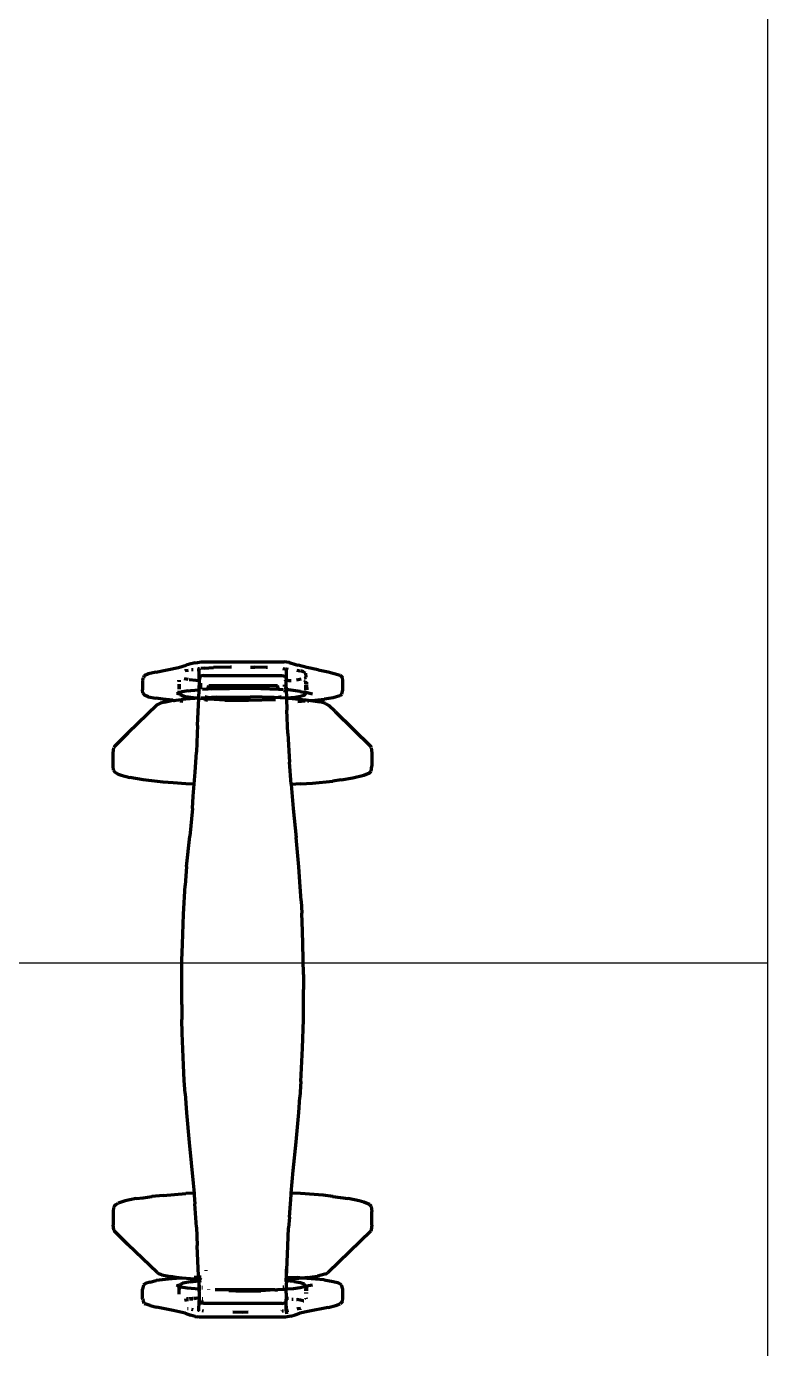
# Model space of a CAD drawing. Header units: millimetres. Extents: x 4307 to 31003, y 2809 to 20009.
# Drawn here: x 13191.9 to 13396.1, y 12991.7 to 13356 of the extents above; entities that cross this region are included whole.
import ezdxf

# ---------------------------------------------------------------- set-up
doc = ezdxf.new("R2010")
doc.units = ezdxf.units.MM
doc.layers.add('ProfileEdges', color=7, linetype='Continuous')

msp = doc.modelspace()

# ---------------------------------------------------------------- linework, layer by layer
msp.add_line((10872.86, 13097.94), (13396.13, 13097.94))
msp.add_lwpolyline([(10872.86, 13720.27), (13396.13, 13720.27), (13396.13, 12475.61), (10872.86, 12475.61)], close=True)
at = {"layer": 'ProfileEdges', "lineweight": 211}
for p, q in [((13236.85, 13180.23), (13235.86, 13179.95)), ((13238.42, 13180.64), (13236.85, 13180.23)), ((13238.42, 13180.64), (13238.99, 13180.75)), ((13238.99, 13180.75), (13240.01, 13180.88)), ((13240.01, 13180.88), (13262.89, 13180.88)), ((13264.29, 13180.69), (13262.89, 13180.88)), ((13264.29, 13180.69), (13266.07, 13180.19)), ((13266.07, 13180.19), (13266.73, 13180.02)), ((13224.09, 13176.26), (13224.18, 13176.49)), ((13224.29, 13177.06), (13224.18, 13176.49)), ((13225.51, 13177.61), (13224.29, 13177.06)), ((13227.57, 13178.04), (13225.51, 13177.61)), ((13227.57, 13178.04), (13233.75, 13179.38)), ((13233.75, 13179.38), (13235.86, 13179.95)), ((13235.73, 13178.5), (13235.57, 13178.44)), ((13235.73, 13178.5), (13236.57, 13178.63)), ((13237.35, 13178.76), (13237.87, 13178.84)), ((13239.43, 13179.01), (13239.07, 13178.98)), ((13239.43, 13179.01), (13239.43, 13179.09)), ((13239.58, 13179.02), (13239.43, 13179.01)), ((13239.43, 13179.01), (13239.43, 13176.14)), ((13239.56, 13176.28), (13239.43, 13179.01)), ((13239.76, 13176.97), (13239.56, 13176.28)), ((13240.7, 13177.11), (13239.76, 13176.97)), ((13240.84, 13179.13), (13239.96, 13179.05)), ((13240.7, 13177.11), (13262.22, 13177.1)), ((13240.84, 13179.13), (13243.39, 13179.31)), ((13248.14, 13179.48), (13243.39, 13179.31)), ((13248.36, 13179.48), (13248.14, 13179.48)), ((13253.62, 13179.48), (13254.81, 13179.46)), ((13257.98, 13179.39), (13254.81, 13179.46)), ((13258.34, 13179.36), (13257.98, 13179.39)), ((13262.22, 13177.1), (13263.22, 13176.93)), ((13262.53, 13179.05), (13263.05, 13179)), ((13263.44, 13176.56), (13263.21, 13176.67)), ((13263.21, 13176.61), (13263.44, 13176.56)), ((13263.44, 13176.56), (13263.22, 13176.93)), ((13263.33, 13178.98), (13263.49, 13178.96)), ((13263.49, 13178.96), (13263.44, 13176.56)), ((13263.44, 13176.56), (13263.49, 13176.14)), ((13263.49, 13179.09), (13263.49, 13178.96)), ((13263.49, 13178.96), (13263.99, 13178.91)), ((13266.42, 13178.61), (13267.3, 13178.46)), ((13269.14, 13179.38), (13266.73, 13180.02)), ((13268.16, 13178.19), (13267.54, 13178.4)), ((13268.79, 13177.75), (13268.16, 13178.19)), ((13268.91, 13176.56), (13268.5, 13176.36)), ((13268.79, 13177.75), (13268.92, 13176.65)), ((13268.91, 13176.56), (13268.93, 13176.59)), ((13268.93, 13176.59), (13268.92, 13176.65)), ((13272.29, 13178.68), (13269.14, 13179.38)), ((13272.29, 13178.68), (13275.06, 13178.17)), ((13275.06, 13178.17), (13278.33, 13177.19)), ((13278.33, 13177.19), (13278.83, 13176.81)), ((13278.83, 13176.81), (13278.96, 13176.58)), ((13279.06, 13175.66), (13278.96, 13176.58)), ((13224, 13175.89), (13223.86, 13175.66)), ((13223.86, 13175.66), (13223.86, 13173.19)), ((13223.96, 13172.27), (13223.86, 13173.19)), ((13224, 13175.89), (13224.09, 13176.26)), ((13233.89, 13172.92), (13233.89, 13172.48)), ((13233.91, 13174.74), (13233.9, 13173.36)), ((13233.92, 13175.71), (13233.91, 13175.82)), ((13233.92, 13175.71), (13233.92, 13175.43)), ((13234.01, 13175.85), (13234.01, 13175.41)), ((13234.01, 13174.75), (13234.01, 13173.37)), ((13234.15, 13172.38), (13234.05, 13172.93)), ((13236.43, 13172.92), (13234.8, 13172.61)), ((13236.47, 13176), (13235.36, 13176.21)), ((13236.43, 13172.92), (13237.18, 13173.03)), ((13238.68, 13175.76), (13236.72, 13175.97)), ((13237.18, 13173.03), (13239.43, 13173.23)), ((13239.45, 13175.7), (13238.68, 13175.76)), ((13239.1, 13176.15), (13239.44, 13175.92)), ((13239.44, 13175.85), (13239.1, 13176.15)), ((13239.39, 13171.01), (13239.46, 13173.14)), ((13239.44, 13176.08), (13239.43, 13176.14)), ((13239.45, 13175.7), (13239.43, 13173.23)), ((13239.43, 13173.23), (13239.45, 13173.24)), ((13239.43, 13173.23), (13239.46, 13173.14)), ((13239.49, 13176.04), (13239.44, 13176.08)), ((13239.48, 13175.98), (13239.44, 13175.92)), ((13239.44, 13175.92), (13239.44, 13175.85)), ((13239.44, 13175.92), (13239.51, 13175.88)), ((13239.44, 13175.85), (13239.45, 13175.7)), ((13239.52, 13175.84), (13239.44, 13175.85)), ((13239.59, 13175.69), (13239.45, 13175.7)), ((13239.45, 13173.24), (13239.77, 13173.26)), ((13239.46, 13173.14), (13239.65, 13173.04)), ((13239.66, 13173.07), (13239.46, 13173.14)), ((13239.46, 13173.14), (13239.58, 13172.93)), ((13239.49, 13176.04), (13239.48, 13175.98)), ((13239.58, 13175.93), (13239.48, 13175.98)), ((13239.48, 13175.98), (13239.51, 13175.88)), ((13239.56, 13176.28), (13239.49, 13176.04)), ((13239.51, 13175.88), (13239.52, 13175.84)), ((13239.58, 13175.83), (13239.52, 13175.84)), ((13239.52, 13175.84), (13239.58, 13175.79)), ((13239.58, 13175.93), (13239.56, 13176.28)), ((13239.65, 13175.83), (13239.58, 13175.93)), ((13239.58, 13175.83), (13239.58, 13175.93)), ((13239.58, 13175.83), (13239.64, 13175.78)), ((13239.58, 13175.79), (13239.58, 13175.83)), ((13239.59, 13175.69), (13239.58, 13175.79)), ((13239.59, 13175.6), (13239.59, 13175.69)), ((13239.63, 13175.68), (13239.59, 13175.69)), ((13239.64, 13175.75), (13239.64, 13175.78)), ((13239.82, 13175.03), (13239.82, 13173.37)), ((13241.84, 13173.4), (13240.39, 13173.31)), ((13241.77, 13173.15), (13241.84, 13173.4)), ((13241.84, 13173.4), (13242.1, 13174.35)), ((13242.84, 13173.46), (13241.84, 13173.4)), ((13242.1, 13174.35), (13261.09, 13174.35)), ((13242.84, 13173.46), (13247.83, 13173.58)), ((13247.83, 13173.58), (13251.35, 13173.61)), ((13251.35, 13173.61), (13256.46, 13173.56)), ((13256.46, 13173.56), (13261.36, 13173.36)), ((13261.36, 13173.36), (13261.09, 13174.35)), ((13261.36, 13173.36), (13262.61, 13173.31)), ((13261.42, 13173.15), (13261.36, 13173.36)), ((13263, 13174.14), (13262.99, 13174.59)), ((13263.29, 13173.26), (13263.13, 13173.29)), ((13263.16, 13175.51), (13263.24, 13175.66)), ((13263.16, 13172.57), (13263.29, 13173.26)), ((13263.34, 13175.85), (13263.17, 13175.81)), ((13263.29, 13175.76), (13263.17, 13175.74)), ((13263.24, 13175.66), (13263.17, 13175.66)), ((13263.24, 13175.66), (13263.29, 13175.76)), ((13263.45, 13175.68), (13263.24, 13175.66)), ((13263.35, 13175.76), (13263.29, 13175.76)), ((13263.29, 13173.26), (13263.46, 13173.92)), ((13263.47, 13173.24), (13263.29, 13173.26)), ((13263.39, 13175.86), (13263.34, 13175.85)), ((13263.35, 13175.76), (13263.34, 13175.85)), ((13263.45, 13176.07), (13263.39, 13175.86)), ((13263.49, 13176.11), (13263.45, 13176.07)), ((13263.45, 13176.07), (13263.45, 13175.9)), ((13263.45, 13175.68), (13263.45, 13175.9)), ((13264.14, 13175.72), (13263.45, 13175.68)), ((13263.49, 13174.24), (13263.45, 13175.68)), ((13263.46, 13173.92), (13263.47, 13174.13)), ((13263.46, 13173.92), (13263.47, 13173.24)), ((13263.47, 13174.13), (13263.49, 13174.24)), ((13263.47, 13173.24), (13263.48, 13173.1)), ((13267.27, 13172.77), (13263.47, 13173.24)), ((13263.48, 13173.1), (13263.51, 13171.13)), ((13263.49, 13176.14), (13263.49, 13176.11)), ((13264.14, 13175.72), (13264.84, 13175.8)), ((13266.33, 13175.98), (13266.78, 13176.04)), ((13266.78, 13176.04), (13267.59, 13176.19)), ((13267.27, 13172.77), (13268.69, 13172.47)), ((13268.38, 13176.34), (13268.5, 13176.36)), ((13268.67, 13175.37), (13268.76, 13175.65)), ((13268.78, 13175.63), (13268.67, 13175.37)), ((13268.75, 13172.51), (13268.8, 13172.78)), ((13268.84, 13173.21), (13268.87, 13174.61)), ((13268.87, 13174.8), (13268.89, 13175.49)), ((13269.02, 13175.32), (13269.07, 13174.73)), ((13269.08, 13174.59), (13269.17, 13173.21)), ((13269.21, 13172.75), (13269.23, 13172.35)), ((13278.77, 13172.02), (13279.06, 13173.19)), ((13279.06, 13173.19), (13279.06, 13175.66)), ((13223.96, 13172.27), (13224.43, 13171.71)), ((13225.46, 13171.27), (13224.43, 13171.71)), ((13225.46, 13171.27), (13227.5, 13170.85)), ((13229.43, 13170.59), (13227.5, 13170.85)), ((13227.89, 13169.06), (13228.25, 13169.27)), ((13228.81, 13169.48), (13228.25, 13169.27)), ((13229.93, 13169.83), (13228.81, 13169.48)), ((13232.25, 13170.3), (13229.43, 13170.59)), ((13229.93, 13169.83), (13231.89, 13170.22)), ((13231.89, 13170.22), (13232.25, 13170.3)), ((13232.25, 13170.3), (13232.42, 13170.29)), ((13232.42, 13170.29), (13234.57, 13170.57)), ((13232.42, 13170.29), (13232.65, 13170.27)), ((13233.83, 13172.33), (13233.29, 13172.06)), ((13233.82, 13172.26), (13233.29, 13172.06)), ((13233.62, 13171.8), (13233.82, 13172.26)), ((13234.15, 13172.38), (13233.82, 13172.26)), ((13233.82, 13172.26), (13233.83, 13172.33)), ((13233.86, 13172.35), (13233.83, 13172.33)), ((13233.89, 13172.48), (13233.86, 13172.35)), ((13234.8, 13172.61), (13234.15, 13172.38)), ((13234.25, 13171.85), (13234.15, 13172.38)), ((13234.15, 13170.16), (13235.02, 13170.09)), ((13235.73, 13171.3), (13234.25, 13171.85)), ((13238.19, 13170.84), (13234.57, 13170.57)), ((13238.52, 13170.89), (13235.73, 13171.3)), ((13238.52, 13170.89), (13238.19, 13170.84)), ((13239, 13170.85), (13238.52, 13170.89)), ((13239.39, 13170.91), (13239, 13170.85)), ((13239.06, 13163.35), (13239.39, 13170.91)), ((13239.39, 13170.91), (13239.39, 13171.01)), ((13239.51, 13170.91), (13239.39, 13170.91)), ((13241.38, 13170.66), (13239.96, 13170.78)), ((13241.41, 13171.01), (13240.03, 13170.94)), ((13241.38, 13170.66), (13241.32, 13170)), ((13241.32, 13169.95), (13241.32, 13170)), ((13241.41, 13171.01), (13241.38, 13170.66)), ((13243.57, 13170.49), (13241.38, 13170.66)), ((13241.47, 13171.64), (13241.41, 13171.01)), ((13244.29, 13171.16), (13241.41, 13171.01)), ((13246.52, 13170.36), (13243.57, 13170.49)), ((13244.29, 13171.16), (13253.61, 13171.26)), ((13246.52, 13170.36), (13253.1, 13170.31)), ((13253.1, 13170.31), (13260.55, 13170.56)), ((13260.17, 13171.11), (13253.61, 13171.26)), ((13261.79, 13171), (13260.17, 13171.11)), ((13261.79, 13171), (13261.73, 13171.64)), ((13263.52, 13170.94), (13261.79, 13171)), ((13263.53, 13170.83), (13263.16, 13170.8)), ((13263.51, 13171.13), (13263.49, 13170.99)), ((13263.49, 13170.99), (13263.52, 13170.94)), ((13264.09, 13170.91), (13263.52, 13170.94)), ((13263.52, 13170.94), (13263.53, 13170.83)), ((13264.09, 13170.91), (13263.53, 13170.83)), ((13263.53, 13170.83), (13263.66, 13167.61)), ((13264.09, 13170.91), (13264.21, 13170.9)), ((13264.83, 13170.96), (13264.21, 13170.9)), ((13264.21, 13170.9), (13268.9, 13170.44)), ((13265.37, 13171.02), (13264.83, 13170.96)), ((13267.39, 13171.35), (13265.37, 13171.02)), ((13266.7, 13170.02), (13268.71, 13170.14)), ((13268.32, 13171.64), (13267.39, 13171.35)), ((13268.32, 13171.64), (13268.65, 13171.96)), ((13268.75, 13172.51), (13268.43, 13172.58)), ((13268.69, 13172.47), (13268.43, 13172.58)), ((13268.65, 13171.96), (13268.74, 13172.46)), ((13268.69, 13172.47), (13268.74, 13172.46)), ((13268.74, 13172.46), (13268.75, 13172.51)), ((13269, 13172.33), (13268.74, 13172.46)), ((13268.74, 13172.46), (13269.23, 13172.35)), ((13269.23, 13172.35), (13268.75, 13172.51)), ((13268.9, 13170.44), (13270.26, 13170.24)), ((13269, 13172.33), (13269.25, 13172.06)), ((13269.23, 13172.35), (13269.25, 13172.06)), ((13270.7, 13172.04), (13269.23, 13172.35)), ((13269.31, 13170.18), (13269.68, 13170.2)), ((13270.26, 13170.24), (13270.55, 13170.25)), ((13270.26, 13170.24), (13272.87, 13169.84)), ((13270.55, 13170.25), (13274.05, 13170.65)), ((13274.3, 13169.43), (13272.87, 13169.84)), ((13276.41, 13171), (13274.05, 13170.65)), ((13274.3, 13169.43), (13275.21, 13168.84)), ((13277.3, 13171.22), (13276.41, 13171)), ((13278.24, 13171.57), (13277.3, 13171.22)), ((13278.5, 13171.71), (13278.24, 13171.57)), ((13278.5, 13171.71), (13278.77, 13172.02)), ((13227.89, 13169.06), (13219.84, 13161.26)), ((13263.95, 13161.18), (13263.66, 13167.61)), ((13276.99, 13167.22), (13275.21, 13168.84)), ((13276.99, 13167.22), (13286.77, 13157.62)), ((13239.06, 13163.35), (13238.97, 13161.18)), ((13219.84, 13161.26), (13216.15, 13157.61)), ((13238.97, 13161.18), (13238.71, 13156.06)), ((13263.95, 13161.18), (13264.37, 13153.29)), ((13215.8, 13155.85), (13216, 13157.29)), ((13215.8, 13152.17), (13215.8, 13155.85)), ((13216.15, 13157.61), (13216, 13157.29)), ((13238.41, 13150.53), (13238.71, 13156.06)), ((13286.91, 13157.29), (13286.77, 13157.62)), ((13286.91, 13157.29), (13287.11, 13155.85)), ((13287.11, 13155.85), (13287.11, 13152.18)), ((13215.89, 13151.08), (13215.8, 13152.17)), ((13215.89, 13151.08), (13216.19, 13150.6)), ((13264.83, 13147.19), (13264.37, 13153.29)), ((13286.9, 13150.74), (13287.11, 13152.18)), ((13216.19, 13150.6), (13216.38, 13150.41)), ((13216.38, 13150.41), (13217.18, 13149.93)), ((13217.18, 13149.93), (13217.94, 13149.66)), ((13217.94, 13149.66), (13220.37, 13149.02)), ((13224.05, 13148.39), (13220.37, 13149.02)), ((13226.46, 13148.09), (13224.05, 13148.39)), ((13229.57, 13147.78), (13226.46, 13148.09)), ((13232.34, 13147.55), (13229.57, 13147.78)), ((13235.79, 13147.28), (13232.34, 13147.55)), ((13238.11, 13147.19), (13235.79, 13147.28)), ((13238.11, 13147.19), (13238.41, 13150.53)), ((13267.45, 13147.26), (13264.83, 13147.15)), ((13267.45, 13147.26), (13270.74, 13147.47)), ((13270.74, 13147.47), (13276.34, 13148.05)), ((13278.62, 13148.35), (13276.34, 13148.05)), ((13278.62, 13148.35), (13281.82, 13148.94)), ((13281.82, 13148.94), (13284.87, 13149.65)), ((13284.87, 13149.65), (13286.43, 13150.32)), ((13286.43, 13150.32), (13286.9, 13150.74)), ((13237.6, 13140.53), (13237.81, 13143.93)), ((13237.81, 13143.93), (13238.11, 13147.19)), ((13264.83, 13147.19), (13264.83, 13147.15)), ((13264.83, 13147.15), (13265.39, 13140.46)), ((13237.6, 13140.53), (13236.95, 13132.87)), ((13265.39, 13140.46), (13266.23, 13132.52)), ((13236.03, 13124.52), (13236.95, 13132.87)), ((13266.94, 13124.46), (13266.23, 13132.52)), ((13236.03, 13124.52), (13235.63, 13119.26)), ((13267.2, 13120.27), (13266.94, 13124.46)), ((13235.15, 13111.41), (13235.63, 13119.26)), ((13267.56, 13115.08), (13267.2, 13120.27)), ((13267.56, 13115.08), (13267.74, 13111.62)), ((13234.87, 13103.11), (13235.15, 13111.41)), ((13267.96, 13106.73), (13267.74, 13111.62)), ((13268.05, 13103.11), (13267.96, 13106.73)), ((13234.73, 13098.6), (13234.87, 13103.11)), ((13268.21, 13094.75), (13268.05, 13103.11)), ((13234.68, 13086.49), (13234.73, 13098.6)), ((13268.21, 13094.75), (13268.22, 13090.6)), ((13268.21, 13086.44), (13268.22, 13090.6)), ((13234.68, 13086.49), (13234.74, 13082.37)), ((13268.19, 13082.37), (13268.2, 13086.34)), ((13268.2, 13086.34), (13268.21, 13086.44)), ((13234.83, 13078.55), (13234.74, 13082.37)), ((13267.96, 13074.46), (13268.19, 13082.37)), ((13235.15, 13069.78), (13234.83, 13078.55)), ((13267.52, 13065.27), (13267.96, 13074.46)), ((13235.37, 13065.51), (13235.15, 13069.78)), ((13235.63, 13061.93), (13235.37, 13065.51)), ((13267.52, 13065.27), (13267.2, 13060.93)), ((13235.63, 13061.93), (13236.03, 13056.67)), ((13266.94, 13056.73), (13267.2, 13060.93)), ((13236.03, 13056.67), (13236.72, 13048.5)), ((13266.23, 13048.67), (13266.94, 13056.73)), ((13236.72, 13048.5), (13237.81, 13037.27)), ((13265.39, 13040.73), (13266.23, 13048.67)), ((13264.87, 13034.5), (13265.39, 13040.73)), ((13229.57, 13033.88), (13235.79, 13034.38)), ((13238.06, 13034.47), (13235.79, 13034.38)), ((13237.81, 13037.27), (13238.06, 13034.47)), ((13238.06, 13034.47), (13238.11, 13033.92)), ((13238.49, 13034.48), (13238.12, 13034.47)), ((13264.84, 13034.5), (13264.67, 13034.51)), ((13264.83, 13034), (13264.87, 13034.5)), ((13267.45, 13034.4), (13264.87, 13034.5)), ((13273.68, 13033.93), (13267.45, 13034.4)), ((13216.19, 13031.06), (13215.89, 13030.58)), ((13216.38, 13031.25), (13216.19, 13031.06)), ((13216.38, 13031.25), (13217.18, 13031.72)), ((13219.12, 13032.37), (13217.18, 13031.72)), ((13220.37, 13032.64), (13219.12, 13032.37)), ((13222.12, 13033.01), (13220.37, 13032.64)), ((13222.12, 13033.01), (13224.05, 13033.26)), ((13224.05, 13033.26), (13226.46, 13033.56)), ((13229.57, 13033.88), (13226.46, 13033.56)), ((13238.11, 13033.92), (13238.32, 13031.61)), ((13238.71, 13025.14), (13238.32, 13031.61)), ((13264.37, 13027.9), (13264.83, 13034)), ((13276.34, 13033.6), (13273.68, 13033.93)), ((13276.34, 13033.6), (13280.52, 13033.05)), ((13283.62, 13032.39), (13280.52, 13033.05)), ((13284.87, 13032.01), (13283.62, 13032.39)), ((13286.43, 13031.34), (13284.87, 13032.01)), ((13286.43, 13031.34), (13286.9, 13030.91)), ((13286.9, 13030.91), (13287.11, 13029.48)), ((13215.89, 13030.58), (13215.8, 13029.48)), ((13215.8, 13029.48), (13215.8, 13025.81)), ((13264.37, 13027.9), (13264.14, 13024.93)), ((13287.11, 13025.81), (13287.11, 13029.48)), ((13216, 13024.37), (13215.8, 13025.81)), ((13216, 13024.37), (13216.15, 13024.04)), ((13219.84, 13020.4), (13216.15, 13024.04)), ((13238.71, 13025.14), (13238.97, 13020.05)), ((13263.95, 13020.02), (13264.14, 13024.93)), ((13286.77, 13024.04), (13275.07, 13012.6)), ((13286.91, 13024.37), (13286.77, 13024.04)), ((13287.11, 13025.81), (13286.91, 13024.37)), ((13227.89, 13012.6), (13219.84, 13020.4)), ((13238.97, 13020.02), (13238.97, 13020.05)), ((13239.34, 13011.74), (13238.97, 13020.02)), ((13263.7, 13015.45), (13263.95, 13020.02)), ((13227.89, 13012.6), (13228.25, 13012.39)), ((13241.4, 13013.1), (13241.41, 13013.25)), ((13263.51, 13011.36), (13263.7, 13015.45)), ((13263.51, 13011.36), (13263.51, 13013.54)), ((13274.3, 13012.23), (13275.07, 13012.6)), ((13224.15, 13009.17), (13223.86, 13008.01)), ((13224.68, 13009.63), (13224.15, 13009.17)), ((13225.89, 13010), (13224.68, 13009.63)), ((13225.89, 13010), (13227.65, 13010.4)), ((13230.98, 13010.78), (13227.65, 13010.4)), ((13228.25, 13012.39), (13228.81, 13012.17)), ((13228.81, 13012.17), (13229.19, 13012.03)), ((13229.19, 13012.03), (13231.57, 13011.55)), ((13234.33, 13011.09), (13230.98, 13010.78)), ((13233.13, 13011.26), (13231.57, 13011.55)), ((13234.78, 13011.12), (13233.13, 13011.26)), ((13233.88, 13008.75), (13233.29, 13009.13)), ((13233.29, 13009.13), (13233.82, 13008.9)), ((13233.82, 13008.9), (13233.62, 13009.39)), ((13233.86, 13008.85), (13233.82, 13008.9)), ((13233.86, 13008.85), (13234.05, 13008.68)), ((13233.86, 13008.85), (13234.14, 13008.76)), ((13233.88, 13008.75), (13233.86, 13008.85)), ((13234.22, 13009.19), (13234.14, 13008.76)), ((13234.43, 13009.4), (13234.22, 13009.19)), ((13234.78, 13011.12), (13234.33, 13011.09)), ((13234.96, 13009.67), (13234.43, 13009.4)), ((13234.81, 13011.12), (13234.78, 13011.12)), ((13239.37, 13010.73), (13234.81, 13011.12)), ((13237.08, 13010.08), (13234.96, 13009.67)), ((13237.08, 13010.08), (13239.38, 13010.33)), ((13239.35, 13011.34), (13238.06, 13011.29)), ((13239.34, 13011.74), (13239.35, 13011.34)), ((13240.05, 13011.37), (13239.35, 13011.34)), ((13239.35, 13011.34), (13239.37, 13010.73)), ((13239.37, 13010.73), (13239.38, 13010.33)), ((13239.5, 13010.71), (13239.37, 13010.73)), ((13239.38, 13010.33), (13239.5, 13010.34)), ((13239.38, 13010.33), (13239.44, 13008.03)), ((13239.44, 13008.03), (13239.5, 13010.34)), ((13239.5, 13010.71), (13239.51, 13011.04)), ((13239.5, 13010.34), (13239.5, 13010.71)), ((13239.97, 13010.68), (13239.5, 13010.71)), ((13239.5, 13010.34), (13240.01, 13010.4)), ((13240.1, 13010.67), (13239.97, 13010.68)), ((13263.5, 13010.34), (13263.22, 13010.36)), ((13263.25, 13010.74), (13263.5, 13010.75)), ((13263.3, 13011.37), (13263.51, 13011.36)), ((13263.5, 13009.3), (13263.47, 13008.01)), ((13263.5, 13010.75), (13263.51, 13011.36)), ((13263.5, 13010.75), (13265.9, 13010.88)), ((13263.5, 13010.34), (13263.5, 13010.75)), ((13263.51, 13010.07), (13263.5, 13010.34)), ((13265.62, 13010.16), (13263.5, 13010.34)), ((13263.51, 13010.07), (13263.5, 13009.3)), ((13263.51, 13011.36), (13266.46, 13011.23)), ((13265.62, 13010.16), (13267.34, 13009.85)), ((13267.93, 13011.1), (13265.9, 13010.88)), ((13267.93, 13011.1), (13266.46, 13011.23)), ((13267.34, 13009.85), (13268.42, 13009.48)), ((13269.36, 13011.26), (13267.93, 13011.1)), ((13273.91, 13010.59), (13267.93, 13011.1)), ((13268.74, 13008.91), (13268.42, 13009.48)), ((13268.74, 13008.91), (13268.78, 13008.75)), ((13269, 13008.87), (13268.78, 13008.75)), ((13269, 13008.87), (13269.25, 13009.13)), ((13269.06, 13008.85), (13269, 13008.87)), ((13269.06, 13008.85), (13269.08, 13008.88)), ((13270.7, 13009.16), (13269.08, 13008.88)), ((13269.08, 13008.88), (13269.25, 13009.13)), ((13269.08, 13008.88), (13269.08, 13008.81)), ((13269.36, 13011.26), (13272.06, 13011.67)), ((13274.08, 13012.16), (13272.06, 13011.67)), ((13273.91, 13010.59), (13276.41, 13010.19)), ((13274.3, 13012.23), (13274.08, 13012.16)), ((13276.41, 13010.19), (13277.59, 13009.85)), ((13277.59, 13009.85), (13277.83, 13009.78)), ((13278.75, 13009.29), (13277.83, 13009.78)), ((13279.06, 13008.01), (13278.75, 13009.29)), ((13223.86, 13005.53), (13223.86, 13008.01)), ((13224, 13005.3), (13223.86, 13005.53)), ((13224, 13005.3), (13224.09, 13004.94)), ((13233.89, 13008.72), (13233.88, 13008.75)), ((13233.98, 13008.69), (13233.89, 13008.72)), ((13233.89, 13008.57), (13233.91, 13006.74)), ((13234.11, 13008.59), (13234.01, 13008.02)), ((13234.01, 13006.71), (13234.01, 13008.02)), ((13234.14, 13008.76), (13234.12, 13008.67)), ((13234.14, 13008.76), (13234.47, 13008.62)), ((13234.14, 13008.59), (13234.2, 13008.54)), ((13236.13, 13008.31), (13234.47, 13008.62)), ((13235.45, 13004.98), (13236.43, 13005.17)), ((13235.97, 13005.38), (13236.58, 13005.43)), ((13236.58, 13005.41), (13235.97, 13005.38)), ((13239.44, 13008.03), (13236.13, 13008.31)), ((13236.43, 13005.17), (13236.54, 13005.19)), ((13236.82, 13005.45), (13237.65, 13005.53)), ((13237.71, 13005.46), (13236.84, 13005.42)), ((13236.91, 13005.26), (13237.74, 13005.42)), ((13237.9, 13005.55), (13238.94, 13005.64)), ((13238.15, 13005.49), (13238.18, 13005.49)), ((13238.18, 13005.49), (13238.94, 13005.64)), ((13239.44, 13005.55), (13238.18, 13005.49)), ((13239.43, 13005.22), (13239.44, 13005.26)), ((13239.43, 13005.22), (13239.44, 13004.93)), ((13239.51, 13007.99), (13239.44, 13008.03)), ((13239.44, 13008.03), (13239.45, 13007.63)), ((13239.44, 13007.49), (13239.45, 13007.57)), ((13239.45, 13007.4), (13239.44, 13007.49)), ((13239.45, 13007.4), (13239.44, 13005.55)), ((13239.48, 13005.55), (13239.44, 13005.55)), ((13239.44, 13005.55), (13239.44, 13005.26)), ((13239.44, 13005.26), (13239.49, 13005.28)), ((13239.49, 13005.26), (13239.44, 13004.93)), ((13239.49, 13005.26), (13239.44, 13005.26)), ((13239.45, 13007.63), (13239.51, 13007.99)), ((13239.45, 13007.57), (13239.45, 13007.63)), ((13239.78, 13005.55), (13239.48, 13005.55)), ((13239.52, 13005.46), (13239.49, 13005.38)), ((13239.66, 13005.45), (13239.49, 13005.26)), ((13239.49, 13005.38), (13239.49, 13005.28)), ((13239.49, 13005.28), (13239.49, 13005.26)), ((13239.51, 13007.99), (13239.57, 13008.42)), ((13239.77, 13007.96), (13239.51, 13007.99)), ((13239.57, 13008.42), (13239.77, 13008.48)), ((13239.66, 13005.45), (13239.78, 13005.55)), ((13239.66, 13005.45), (13239.8, 13005.46)), ((13239.81, 13005.57), (13239.78, 13005.55)), ((13240.17, 13008.59), (13240.37, 13008.65)), ((13240.22, 13008.46), (13240.38, 13008.46)), ((13240.32, 13005.48), (13240.45, 13005.48)), ((13240.43, 13005.6), (13240.38, 13005.6)), ((13242.04, 13008.04), (13242.07, 13007.94)), ((13260.37, 13007.83), (13243.91, 13007.83)), ((13249.62, 13007.58), (13247.61, 13007.62)), ((13249.62, 13007.58), (13251.35, 13007.58)), ((13251.35, 13007.58), (13256.46, 13007.63)), ((13260.37, 13007.83), (13256.46, 13007.63)), ((13260.37, 13007.83), (13261.09, 13007.83)), ((13261.12, 13007.95), (13261.09, 13007.83)), ((13261.19, 13007.83), (13261.09, 13007.83)), ((13263.08, 13007.98), (13261.19, 13007.83)), ((13262.54, 13008.42), (13262.68, 13008.42)), ((13262.55, 13008.72), (13262.8, 13008.72)), ((13263.08, 13007.98), (13263.05, 13008.15)), ((13263.15, 13007.99), (13263.08, 13007.98)), ((13263.1, 13007.89), (13263.08, 13007.98)), ((13263.23, 13008.55), (13263.27, 13008.54)), ((13263.34, 13008), (13263.26, 13007.99)), ((13263.34, 13008), (13263.27, 13008.54)), ((13263.45, 13005.49), (13263.33, 13005.5)), ((13263.47, 13008.01), (13263.34, 13008)), ((13263.46, 13007.28), (13263.34, 13008)), ((13263.45, 13005.3), (13263.36, 13004.41)), ((13263.49, 13005.88), (13263.45, 13005.49)), ((13263.45, 13005.49), (13263.45, 13005.3)), ((13264.08, 13005.45), (13263.45, 13005.49)), ((13263.49, 13002.74), (13263.45, 13005.3)), ((13263.46, 13007.28), (13263.47, 13008.01)), ((13263.49, 13006.95), (13263.46, 13007.28)), ((13265.47, 13008.17), (13263.47, 13008.01)), ((13263.49, 13006.95), (13263.49, 13005.97)), ((13263.49, 13005.97), (13263.49, 13005.88)), ((13265.06, 13005.34), (13265.36, 13005.3)), ((13267.27, 13008.43), (13265.47, 13008.17)), ((13266.33, 13005.19), (13266.49, 13005.17)), ((13267.33, 13005.02), (13266.49, 13005.17)), ((13268.78, 13008.75), (13267.27, 13008.43)), ((13268.83, 13008.49), (13268.92, 13008.02)), ((13268.92, 13007.59), (13268.92, 13008.02)), ((13268.92, 13006.85), (13268.92, 13007.09)), ((13268.92, 13005.36), (13268.92, 13005.5)), ((13269, 13005.55), (13269, 13005.49)), ((13269.02, 13005.38), (13269, 13005.49)), ((13269.04, 13007.12), (13269.03, 13006.87)), ((13269.07, 13008.5), (13269.05, 13007.59)), ((13278.96, 13004.61), (13279.06, 13005.53)), ((13279.06, 13005.53), (13279.06, 13008.01)), ((13224.09, 13004.94), (13224.18, 13004.71)), ((13224.29, 13004.14), (13224.18, 13004.71)), ((13224.29, 13004.14), (13224.58, 13004.01)), ((13225.94, 13003.51), (13224.58, 13004.01)), ((13225.94, 13003.51), (13227.7, 13003.08)), ((13232.27, 13002.16), (13227.7, 13003.08)), ((13235.62, 13001.43), (13232.27, 13002.16)), ((13236.44, 13002.6), (13236.29, 13002.62)), ((13237.87, 13002.37), (13237.35, 13002.45)), ((13239.43, 13002.17), (13239.07, 13002.21)), ((13239.43, 13002.17), (13239.44, 13004.79)), ((13239.43, 13002.1), (13239.43, 13002.17)), ((13239.52, 13002.16), (13239.43, 13002.17)), ((13239.44, 13004.93), (13239.44, 13004.79)), ((13239.44, 13004.79), (13239.5, 13004.55)), ((13239.76, 13004.22), (13239.5, 13004.55)), ((13240.7, 13004.09), (13239.76, 13004.22)), ((13239.88, 13004.5), (13239.99, 13004.44)), ((13240.64, 13004.44), (13239.99, 13004.44)), ((13240.66, 13002.03), (13240.32, 13002.07)), ((13240.66, 13002.03), (13240.7, 13002.03)), ((13262.22, 13004.1), (13240.7, 13004.09)), ((13251.46, 13001.66), (13248.75, 13001.7)), ((13252.96, 13001.7), (13251.46, 13001.66)), ((13262.22, 13004.1), (13263.33, 13004.4)), ((13262.23, 13002.03), (13262.32, 13002.04)), ((13262.32, 13002.04), (13262.71, 13002.08)), ((13263.14, 13002.13), (13263.5, 13002.16)), ((13263.33, 13004.4), (13263.36, 13004.41)), ((13263.33, 13004.4), (13263.34, 13004.19)), ((13263.35, 13004.06), (13263.49, 13002.74)), ((13263.5, 13002.16), (13263.49, 13002.74)), ((13263.49, 13002.1), (13263.5, 13002.16)), ((13263.49, 13002.1), (13263.51, 13001.23)), ((13263.5, 13002.16), (13264.11, 13002.23)), ((13266.71, 13002.6), (13266.42, 13002.55)), ((13267.44, 13002.75), (13266.71, 13002.6)), ((13269.4, 13001.88), (13267.24, 13001.43)), ((13268.16, 13004.87), (13267.44, 13005)), ((13267.44, 13002.75), (13267.54, 13002.79)), ((13268.16, 13004.87), (13268.36, 13004.81)), ((13275.06, 13003.03), (13269.4, 13001.88)), ((13275.06, 13003.03), (13277.14, 13003.52)), ((13277.14, 13003.52), (13278.34, 13004.01)), ((13278.96, 13004.61), (13278.34, 13004.01)), ((13235.62, 13001.43), (13237.12, 13000.9)), ((13238.42, 13000.55), (13237.12, 13000.9)), ((13238.42, 13000.55), (13238.99, 13000.44)), ((13239.61, 13000.35), (13238.99, 13000.44)), ((13240.01, 13000.31), (13239.61, 13000.35)), ((13263.28, 13000.35), (13240.01, 13000.31)), ((13264.73, 13000.65), (13263.28, 13000.35)), ((13264.73, 13000.65), (13265.93, 13000.94)), ((13265.93, 13000.94), (13267.24, 13001.43))]:
    msp.add_line(p, q, dxfattribs=at)

doc.saveas('drawing.dxf')
